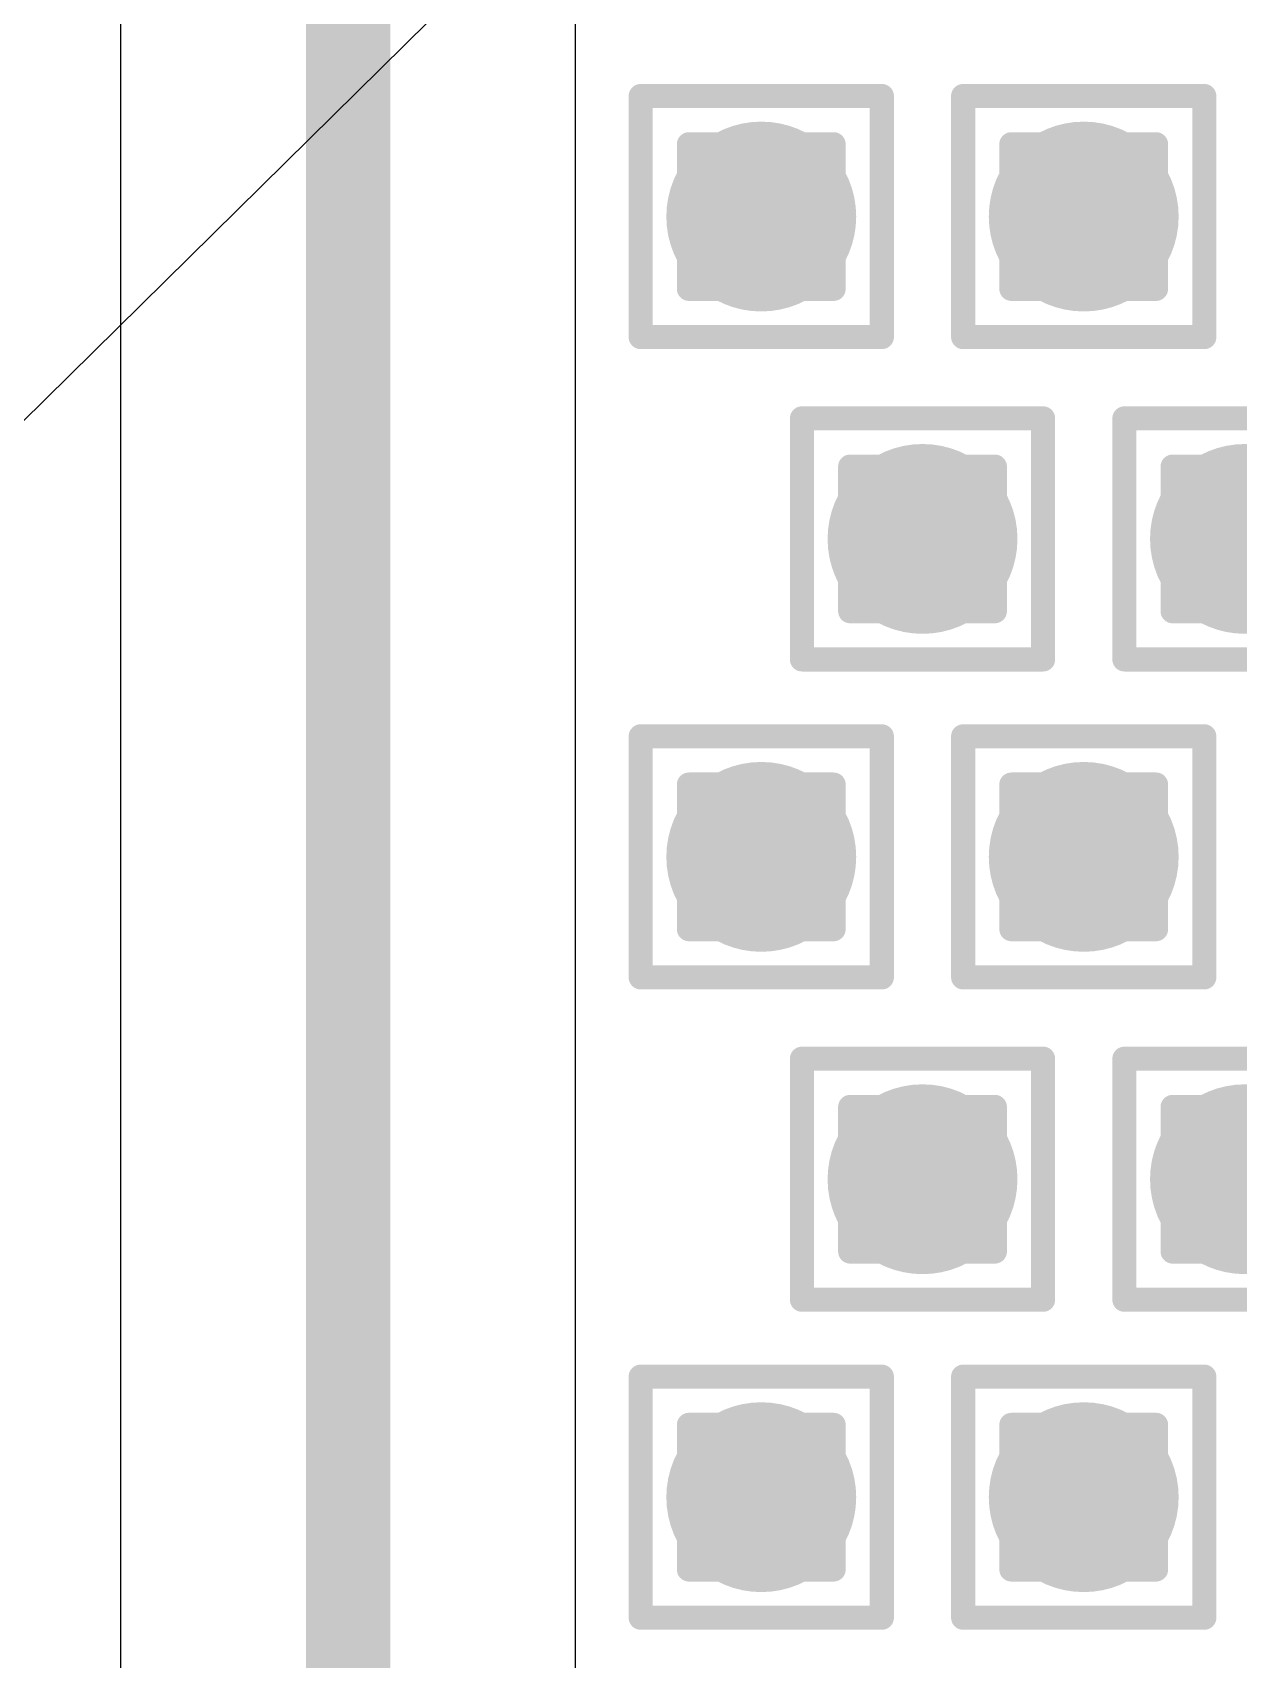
# Model space of a CAD drawing. Header units: inches. Extents: x -18 to 5357, y -8 to 5291.
# Drawn here: x 36.052 to 38.592, y 40.41 to 43.839 of the extents above; entities that cross this region are included whole.
import ezdxf

# ---------------------------------------------------------------- set-up
doc = ezdxf.new("R2010")
doc.units = ezdxf.units.IN
for name, color, linetype in [('Bottom Layer', 5, 'Continuous'), ('Drill Drawing', 1, 'Continuous'), ('Ground', 16, 'Continuous'), ('Power', 76, 'Continuous'), ('Top Layer', 1, 'Continuous'), ('Top Solder', 216, 'Continuous'), ('Via Holes', 16, 'Continuous')]:
    doc.layers.add(name, color=color, linetype=linetype)

# ---------------------------------------------------------------- blocks, each defined once
blk = doc.blocks.new('14_VSON__4_3__21')
at = {"layer": 'Top Solder'}
blk.add_line((-0.8678, -2.2778), (-5350.8161, -5279.0699), dxfattribs=at)

msp = doc.modelspace()

# ---------------------------------------------------------------- hatches: boundary and pattern name
at = {"layer": 'Bottom Layer'}
h = msp.add_hatch(color=5, dxfattribs=at)
edge = h.paths.add_edge_path()
edge.add_arc((37.5868, 43.451), 0.2, 0, 360)
h = msp.add_hatch(color=5, dxfattribs=at)
edge = h.paths.add_edge_path()
edge.add_arc((38.2661, 43.451), 0.2, 0, 360)
h = msp.add_hatch(color=5, dxfattribs=at)
edge = h.paths.add_edge_path()
edge.add_arc((37.9265, 42.7717), 0.2, 0, 360)
h = msp.add_hatch(color=5, dxfattribs=at)
edge = h.paths.add_edge_path()
edge.add_arc((38.6058, 42.7717), 0.2, 0, 360)
h = msp.add_hatch(color=5, dxfattribs=at)
edge = h.paths.add_edge_path()
edge.add_arc((37.5868, 42.1017), 0.2, 0, 360)
h = msp.add_hatch(color=5, dxfattribs=at)
edge = h.paths.add_edge_path()
edge.add_arc((38.2661, 42.1017), 0.2, 0, 360)
h = msp.add_hatch(color=5, dxfattribs=at)
edge = h.paths.add_edge_path()
edge.add_arc((37.9265, 41.4224), 0.2, 0, 360)
h = msp.add_hatch(color=5, dxfattribs=at)
edge = h.paths.add_edge_path()
edge.add_arc((38.6058, 41.4224), 0.2, 0, 360)
h = msp.add_hatch(color=5, dxfattribs=at)
edge = h.paths.add_edge_path()
edge.add_arc((37.5868, 40.7524), 0.2, 0, 360)
h = msp.add_hatch(color=5, dxfattribs=at)
edge = h.paths.add_edge_path()
edge.add_arc((38.2661, 40.7524), 0.2, 0, 360)
at = {"layer": 'Ground'}
h = msp.add_hatch(color=16, dxfattribs=at)
edge = h.paths.add_edge_path()
edge.add_arc((37.5868, 43.451), 0.2, 0, 360)
h = msp.add_hatch(color=16, dxfattribs=at)
edge = h.paths.add_edge_path()
edge.add_arc((38.2661, 43.451), 0.2, 0, 360)
h = msp.add_hatch(color=16, dxfattribs=at)
edge = h.paths.add_edge_path()
edge.add_arc((37.9265, 42.7717), 0.2, 0, 360)
h = msp.add_hatch(color=16, dxfattribs=at)
edge = h.paths.add_edge_path()
edge.add_arc((38.6058, 42.7717), 0.2, 0, 360)
h = msp.add_hatch(color=16, dxfattribs=at)
edge = h.paths.add_edge_path()
edge.add_arc((37.5868, 42.1017), 0.2, 0, 360)
h = msp.add_hatch(color=16, dxfattribs=at)
edge = h.paths.add_edge_path()
edge.add_arc((38.2661, 42.1017), 0.2, 0, 360)
h = msp.add_hatch(color=16, dxfattribs=at)
edge = h.paths.add_edge_path()
edge.add_arc((37.9265, 41.4224), 0.2, 0, 360)
h = msp.add_hatch(color=16, dxfattribs=at)
edge = h.paths.add_edge_path()
edge.add_arc((38.6058, 41.4224), 0.2, 0, 360)
h = msp.add_hatch(color=16, dxfattribs=at)
edge = h.paths.add_edge_path()
edge.add_arc((37.5868, 40.7524), 0.2, 0, 360)
h = msp.add_hatch(color=16, dxfattribs=at)
edge = h.paths.add_edge_path()
edge.add_arc((38.2661, 40.7524), 0.2, 0, 360)
at = {"layer": 'Power'}
h = msp.add_hatch(color=76, dxfattribs=at)
edge = h.paths.add_edge_path()
edge.add_arc((37.5868, 43.451), 0.2, 0, 360)
h = msp.add_hatch(color=76, dxfattribs=at)
edge = h.paths.add_edge_path()
edge.add_arc((38.2661, 43.451), 0.2, 0, 360)
h = msp.add_hatch(color=76, dxfattribs=at)
edge = h.paths.add_edge_path()
edge.add_arc((37.9265, 42.7717), 0.2, 0, 360)
h = msp.add_hatch(color=76, dxfattribs=at)
edge = h.paths.add_edge_path()
edge.add_arc((38.6058, 42.7717), 0.2, 0, 360)
h = msp.add_hatch(color=76, dxfattribs=at)
edge = h.paths.add_edge_path()
edge.add_arc((37.5868, 42.1017), 0.2, 0, 360)
h = msp.add_hatch(color=76, dxfattribs=at)
edge = h.paths.add_edge_path()
edge.add_arc((38.2661, 42.1017), 0.2, 0, 360)
h = msp.add_hatch(color=76, dxfattribs=at)
edge = h.paths.add_edge_path()
edge.add_arc((37.9265, 41.4224), 0.2, 0, 360)
h = msp.add_hatch(color=76, dxfattribs=at)
edge = h.paths.add_edge_path()
edge.add_arc((38.6058, 41.4224), 0.2, 0, 360)
h = msp.add_hatch(color=76, dxfattribs=at)
edge = h.paths.add_edge_path()
edge.add_arc((37.5868, 40.7524), 0.2, 0, 360)
h = msp.add_hatch(color=76, dxfattribs=at)
edge = h.paths.add_edge_path()
edge.add_arc((38.2661, 40.7524), 0.2, 0, 360)
at = {"layer": 'Top Layer'}
h = msp.add_hatch(color=1, dxfattribs=at)
edge = h.paths.add_edge_path()
edge.add_arc((37.5868, 43.451), 0.2, 0, 360)
h = msp.add_hatch(color=1, dxfattribs=at)
edge = h.paths.add_edge_path()
edge.add_arc((38.2661, 43.451), 0.2, 0, 360)
h = msp.add_hatch(color=1, dxfattribs=at)
edge = h.paths.add_edge_path()
edge.add_arc((37.9265, 42.7717), 0.2, 0, 360)
h = msp.add_hatch(color=1, dxfattribs=at)
edge = h.paths.add_edge_path()
edge.add_arc((38.6058, 42.7717), 0.2, 0, 360)
h = msp.add_hatch(color=1, dxfattribs=at)
edge = h.paths.add_edge_path()
edge.add_arc((37.5868, 42.1017), 0.2, 0, 360)
h = msp.add_hatch(color=1, dxfattribs=at)
edge = h.paths.add_edge_path()
edge.add_arc((38.2661, 42.1017), 0.2, 0, 360)
h = msp.add_hatch(color=1, dxfattribs=at)
edge = h.paths.add_edge_path()
edge.add_arc((37.9265, 41.4224), 0.2, 0, 360)
h = msp.add_hatch(color=1, dxfattribs=at)
edge = h.paths.add_edge_path()
edge.add_arc((38.6058, 41.4224), 0.2, 0, 360)
h = msp.add_hatch(color=1, dxfattribs=at)
edge = h.paths.add_edge_path()
edge.add_arc((37.5868, 40.7524), 0.2, 0, 360)
h = msp.add_hatch(color=1, dxfattribs=at)
edge = h.paths.add_edge_path()
edge.add_arc((38.2661, 40.7524), 0.2, 0, 360)
at = {"layer": 'Via Holes'}
h = msp.add_hatch(color=7, dxfattribs=at)
edge = h.paths.add_edge_path()
edge.add_arc((37.5868, 43.451), 0.1, 0, 360)
h = msp.add_hatch(color=7, dxfattribs=at)
edge = h.paths.add_edge_path()
edge.add_arc((38.2661, 43.451), 0.1, 0, 360)
h = msp.add_hatch(color=7, dxfattribs=at)
edge = h.paths.add_edge_path()
edge.add_arc((37.9265, 42.7717), 0.1, 0, 360)
h = msp.add_hatch(color=7, dxfattribs=at)
edge = h.paths.add_edge_path()
edge.add_arc((38.6058, 42.7717), 0.1, 0, 360)
h = msp.add_hatch(color=7, dxfattribs=at)
edge = h.paths.add_edge_path()
edge.add_arc((37.5868, 42.1017), 0.1, 0, 360)
h = msp.add_hatch(color=7, dxfattribs=at)
edge = h.paths.add_edge_path()
edge.add_arc((38.2661, 42.1017), 0.1, 0, 360)
h = msp.add_hatch(color=7, dxfattribs=at)
edge = h.paths.add_edge_path()
edge.add_arc((37.9265, 41.4224), 0.1, 0, 360)
h = msp.add_hatch(color=7, dxfattribs=at)
edge = h.paths.add_edge_path()
edge.add_arc((38.6058, 41.4224), 0.1, 0, 360)
h = msp.add_hatch(color=7, dxfattribs=at)
edge = h.paths.add_edge_path()
edge.add_arc((37.5868, 40.7524), 0.1, 0, 360)
h = msp.add_hatch(color=7, dxfattribs=at)
edge = h.paths.add_edge_path()
edge.add_arc((38.2661, 40.7524), 0.1, 0, 360)

# ---------------------------------------------------------------- linework, layer by layer
at = {"layer": 'Bottom Layer'}
for p, q in [((36.2372, 50.309), (36.2372, 37.8423)), ((37.1954, 28.6169), (37.1954, 50.309))]:
    msp.add_line(p, q, dxfattribs=at)
msp.add_lwpolyline([(36.7163, 28.6169, 0.1778, 0.1778, 0), (36.7163, 50.6516, 0.1778, 0.1778, 0)], format="xyseb", dxfattribs=at)
at = {"layer": 'Drill Drawing'}
for points in [[(37.3328, 43.705, 0.0508, 0.0508, 0), (37.8408, 43.705, 0.0508, 0.0508, 0)], [(37.3328, 43.197, 0.0508, 0.0508, 0), (37.3328, 43.705, 0.0508, 0.0508, 0)], [(37.8408, 43.197, 0.0508, 0.0508, 0), (37.8408, 43.705, 0.0508, 0.0508, 0)], [(38.0121, 43.705, 0.0508, 0.0508, 0), (38.5201, 43.705, 0.0508, 0.0508, 0)], [(38.0121, 43.197, 0.0508, 0.0508, 0), (38.0121, 43.705, 0.0508, 0.0508, 0)], [(38.5201, 43.197, 0.0508, 0.0508, 0), (38.5201, 43.705, 0.0508, 0.0508, 0)], [(37.4344, 43.6034, 0.0508, 0.0508, 0), (37.7392, 43.6034, 0.0508, 0.0508, 0)], [(37.4344, 43.2986, 0.0508, 0.0508, 0), (37.4344, 43.6034, 0.0508, 0.0508, 0)], [(37.7392, 43.2986, 0.0508, 0.0508, 0), (37.7392, 43.6034, 0.0508, 0.0508, 0)], [(38.1137, 43.6034, 0.0508, 0.0508, 0), (38.4185, 43.6034, 0.0508, 0.0508, 0)], [(38.1137, 43.2986, 0.0508, 0.0508, 0), (38.1137, 43.6034, 0.0508, 0.0508, 0)], [(38.4185, 43.2986, 0.0508, 0.0508, 0), (38.4185, 43.6034, 0.0508, 0.0508, 0)], [(37.4344, 43.2986, 0.0508, 0.0508, 0), (37.7392, 43.2986, 0.0508, 0.0508, 0)], [(38.1137, 43.2986, 0.0508, 0.0508, 0), (38.4185, 43.2986, 0.0508, 0.0508, 0)], [(37.3328, 43.197, 0.0508, 0.0508, 0), (37.8408, 43.197, 0.0508, 0.0508, 0)], [(38.0121, 43.197, 0.0508, 0.0508, 0), (38.5201, 43.197, 0.0508, 0.0508, 0)], [(37.6725, 43.0257, 0.0508, 0.0508, 0), (38.1805, 43.0257, 0.0508, 0.0508, 0)], [(37.6725, 42.5177, 0.0508, 0.0508, 0), (37.6725, 43.0257, 0.0508, 0.0508, 0)], [(38.1805, 42.5177, 0.0508, 0.0508, 0), (38.1805, 43.0257, 0.0508, 0.0508, 0)], [(38.3518, 43.0257, 0.0508, 0.0508, 0), (38.8598, 43.0257, 0.0508, 0.0508, 0)], [(38.3518, 42.5177, 0.0508, 0.0508, 0), (38.3518, 43.0257, 0.0508, 0.0508, 0)], [(37.7741, 42.9241, 0.0508, 0.0508, 0), (38.0789, 42.9241, 0.0508, 0.0508, 0)], [(37.7741, 42.6193, 0.0508, 0.0508, 0), (37.7741, 42.9241, 0.0508, 0.0508, 0)], [(38.0789, 42.6193, 0.0508, 0.0508, 0), (38.0789, 42.9241, 0.0508, 0.0508, 0)], [(38.4534, 42.9241, 0.0508, 0.0508, 0), (38.7582, 42.9241, 0.0508, 0.0508, 0)], [(38.4534, 42.6193, 0.0508, 0.0508, 0), (38.4534, 42.9241, 0.0508, 0.0508, 0)], [(37.7741, 42.6193, 0.0508, 0.0508, 0), (38.0789, 42.6193, 0.0508, 0.0508, 0)], [(38.4534, 42.6193, 0.0508, 0.0508, 0), (38.7582, 42.6193, 0.0508, 0.0508, 0)], [(37.6725, 42.5177, 0.0508, 0.0508, 0), (38.1805, 42.5177, 0.0508, 0.0508, 0)], [(38.3518, 42.5177, 0.0508, 0.0508, 0), (38.8598, 42.5177, 0.0508, 0.0508, 0)], [(37.3328, 42.3557, 0.0508, 0.0508, 0), (37.8408, 42.3557, 0.0508, 0.0508, 0)], [(37.3328, 41.8477, 0.0508, 0.0508, 0), (37.3328, 42.3557, 0.0508, 0.0508, 0)], [(37.8408, 41.8477, 0.0508, 0.0508, 0), (37.8408, 42.3557, 0.0508, 0.0508, 0)], [(38.0121, 42.3557, 0.0508, 0.0508, 0), (38.5201, 42.3557, 0.0508, 0.0508, 0)], [(38.0121, 41.8477, 0.0508, 0.0508, 0), (38.0121, 42.3557, 0.0508, 0.0508, 0)], [(38.5201, 41.8477, 0.0508, 0.0508, 0), (38.5201, 42.3557, 0.0508, 0.0508, 0)], [(37.4344, 42.2541, 0.0508, 0.0508, 0), (37.7392, 42.2541, 0.0508, 0.0508, 0)], [(37.4344, 41.9493, 0.0508, 0.0508, 0), (37.4344, 42.2541, 0.0508, 0.0508, 0)], [(37.7392, 41.9493, 0.0508, 0.0508, 0), (37.7392, 42.2541, 0.0508, 0.0508, 0)], [(38.1137, 42.2541, 0.0508, 0.0508, 0), (38.4185, 42.2541, 0.0508, 0.0508, 0)], [(38.1137, 41.9493, 0.0508, 0.0508, 0), (38.1137, 42.2541, 0.0508, 0.0508, 0)], [(38.4185, 41.9493, 0.0508, 0.0508, 0), (38.4185, 42.2541, 0.0508, 0.0508, 0)], [(37.4344, 41.9493, 0.0508, 0.0508, 0), (37.7392, 41.9493, 0.0508, 0.0508, 0)], [(38.1137, 41.9493, 0.0508, 0.0508, 0), (38.4185, 41.9493, 0.0508, 0.0508, 0)], [(37.3328, 41.8477, 0.0508, 0.0508, 0), (37.8408, 41.8477, 0.0508, 0.0508, 0)], [(38.0121, 41.8477, 0.0508, 0.0508, 0), (38.5201, 41.8477, 0.0508, 0.0508, 0)], [(37.6725, 41.6764, 0.0508, 0.0508, 0), (38.1805, 41.6764, 0.0508, 0.0508, 0)], [(37.6725, 41.1684, 0.0508, 0.0508, 0), (37.6725, 41.6764, 0.0508, 0.0508, 0)], [(38.1805, 41.1684, 0.0508, 0.0508, 0), (38.1805, 41.6764, 0.0508, 0.0508, 0)], [(38.3518, 41.6764, 0.0508, 0.0508, 0), (38.8598, 41.6764, 0.0508, 0.0508, 0)], [(38.3518, 41.1684, 0.0508, 0.0508, 0), (38.3518, 41.6764, 0.0508, 0.0508, 0)], [(37.7741, 41.5748, 0.0508, 0.0508, 0), (38.0789, 41.5748, 0.0508, 0.0508, 0)], [(37.7741, 41.27, 0.0508, 0.0508, 0), (37.7741, 41.5748, 0.0508, 0.0508, 0)], [(38.0789, 41.27, 0.0508, 0.0508, 0), (38.0789, 41.5748, 0.0508, 0.0508, 0)], [(38.4534, 41.5748, 0.0508, 0.0508, 0), (38.7582, 41.5748, 0.0508, 0.0508, 0)], [(38.4534, 41.27, 0.0508, 0.0508, 0), (38.4534, 41.5748, 0.0508, 0.0508, 0)], [(37.7741, 41.27, 0.0508, 0.0508, 0), (38.0789, 41.27, 0.0508, 0.0508, 0)], [(38.4534, 41.27, 0.0508, 0.0508, 0), (38.7582, 41.27, 0.0508, 0.0508, 0)], [(37.6725, 41.1684, 0.0508, 0.0508, 0), (38.1805, 41.1684, 0.0508, 0.0508, 0)], [(38.3518, 41.1684, 0.0508, 0.0508, 0), (38.8598, 41.1684, 0.0508, 0.0508, 0)], [(37.3328, 41.0064, 0.0508, 0.0508, 0), (37.8408, 41.0064, 0.0508, 0.0508, 0)], [(37.3328, 40.4984, 0.0508, 0.0508, 0), (37.3328, 41.0064, 0.0508, 0.0508, 0)], [(37.8408, 40.4984, 0.0508, 0.0508, 0), (37.8408, 41.0064, 0.0508, 0.0508, 0)], [(38.0121, 41.0064, 0.0508, 0.0508, 0), (38.5201, 41.0064, 0.0508, 0.0508, 0)], [(38.0121, 40.4984, 0.0508, 0.0508, 0), (38.0121, 41.0064, 0.0508, 0.0508, 0)], [(38.5201, 40.4984, 0.0508, 0.0508, 0), (38.5201, 41.0064, 0.0508, 0.0508, 0)], [(37.4344, 40.9048, 0.0508, 0.0508, 0), (37.7392, 40.9048, 0.0508, 0.0508, 0)], [(37.4344, 40.6, 0.0508, 0.0508, 0), (37.4344, 40.9048, 0.0508, 0.0508, 0)], [(37.7392, 40.6, 0.0508, 0.0508, 0), (37.7392, 40.9048, 0.0508, 0.0508, 0)], [(38.1137, 40.9048, 0.0508, 0.0508, 0), (38.4185, 40.9048, 0.0508, 0.0508, 0)], [(38.1137, 40.6, 0.0508, 0.0508, 0), (38.1137, 40.9048, 0.0508, 0.0508, 0)], [(38.4185, 40.6, 0.0508, 0.0508, 0), (38.4185, 40.9048, 0.0508, 0.0508, 0)], [(37.4344, 40.6, 0.0508, 0.0508, 0), (37.7392, 40.6, 0.0508, 0.0508, 0)], [(38.1137, 40.6, 0.0508, 0.0508, 0), (38.4185, 40.6, 0.0508, 0.0508, 0)], [(37.3328, 40.4984, 0.0508, 0.0508, 0), (37.8408, 40.4984, 0.0508, 0.0508, 0)], [(38.0121, 40.4984, 0.0508, 0.0508, 0), (38.5201, 40.4984, 0.0508, 0.0508, 0)]]:
    msp.add_lwpolyline(points, format="xyseb", dxfattribs=at)
for points in [[(37.3201, 43.705, 0.0254, 0.0254, 1), (37.3455, 43.705, 0.0254, 0.0254, 1)], [(37.3201, 43.705, 0.0254, 0.0254, 1), (37.3455, 43.705, 0.0254, 0.0254, 1)], [(37.8281, 43.705, 0.0254, 0.0254, 1), (37.8535, 43.705, 0.0254, 0.0254, 1)], [(37.8281, 43.705, 0.0254, 0.0254, 1), (37.8535, 43.705, 0.0254, 0.0254, 1)], [(37.9994, 43.705, 0.0254, 0.0254, 1), (38.0248, 43.705, 0.0254, 0.0254, 1)], [(37.9994, 43.705, 0.0254, 0.0254, 1), (38.0248, 43.705, 0.0254, 0.0254, 1)], [(38.5074, 43.705, 0.0254, 0.0254, 1), (38.5328, 43.705, 0.0254, 0.0254, 1)], [(38.5074, 43.705, 0.0254, 0.0254, 1), (38.5328, 43.705, 0.0254, 0.0254, 1)], [(37.4217, 43.6034, 0.0254, 0.0254, 1), (37.4471, 43.6034, 0.0254, 0.0254, 1)], [(37.4217, 43.6034, 0.0254, 0.0254, 1), (37.4471, 43.6034, 0.0254, 0.0254, 1)], [(37.7265, 43.6034, 0.0254, 0.0254, 1), (37.7519, 43.6034, 0.0254, 0.0254, 1)], [(37.7265, 43.6034, 0.0254, 0.0254, 1), (37.7519, 43.6034, 0.0254, 0.0254, 1)], [(38.101, 43.6034, 0.0254, 0.0254, 1), (38.1264, 43.6034, 0.0254, 0.0254, 1)], [(38.101, 43.6034, 0.0254, 0.0254, 1), (38.1264, 43.6034, 0.0254, 0.0254, 1)], [(38.4058, 43.6034, 0.0254, 0.0254, 1), (38.4312, 43.6034, 0.0254, 0.0254, 1)], [(38.4058, 43.6034, 0.0254, 0.0254, 1), (38.4312, 43.6034, 0.0254, 0.0254, 1)], [(37.4217, 43.2986, 0.0254, 0.0254, 1), (37.4471, 43.2986, 0.0254, 0.0254, 1)], [(37.4217, 43.2986, 0.0254, 0.0254, 1), (37.4471, 43.2986, 0.0254, 0.0254, 1)], [(37.7265, 43.2986, 0.0254, 0.0254, 1), (37.7519, 43.2986, 0.0254, 0.0254, 1)], [(37.7265, 43.2986, 0.0254, 0.0254, 1), (37.7519, 43.2986, 0.0254, 0.0254, 1)], [(38.101, 43.2986, 0.0254, 0.0254, 1), (38.1264, 43.2986, 0.0254, 0.0254, 1)], [(38.101, 43.2986, 0.0254, 0.0254, 1), (38.1264, 43.2986, 0.0254, 0.0254, 1)], [(38.4058, 43.2986, 0.0254, 0.0254, 1), (38.4312, 43.2986, 0.0254, 0.0254, 1)], [(38.4058, 43.2986, 0.0254, 0.0254, 1), (38.4312, 43.2986, 0.0254, 0.0254, 1)], [(37.3201, 43.197, 0.0254, 0.0254, 1), (37.3455, 43.197, 0.0254, 0.0254, 1)], [(37.3201, 43.197, 0.0254, 0.0254, 1), (37.3455, 43.197, 0.0254, 0.0254, 1)], [(37.8281, 43.197, 0.0254, 0.0254, 1), (37.8535, 43.197, 0.0254, 0.0254, 1)], [(37.8281, 43.197, 0.0254, 0.0254, 1), (37.8535, 43.197, 0.0254, 0.0254, 1)], [(37.9994, 43.197, 0.0254, 0.0254, 1), (38.0248, 43.197, 0.0254, 0.0254, 1)], [(37.9994, 43.197, 0.0254, 0.0254, 1), (38.0248, 43.197, 0.0254, 0.0254, 1)], [(38.5074, 43.197, 0.0254, 0.0254, 1), (38.5328, 43.197, 0.0254, 0.0254, 1)], [(38.5074, 43.197, 0.0254, 0.0254, 1), (38.5328, 43.197, 0.0254, 0.0254, 1)], [(37.6598, 43.0257, 0.0254, 0.0254, 1), (37.6852, 43.0257, 0.0254, 0.0254, 1)], [(37.6598, 43.0257, 0.0254, 0.0254, 1), (37.6852, 43.0257, 0.0254, 0.0254, 1)], [(38.1678, 43.0257, 0.0254, 0.0254, 1), (38.1932, 43.0257, 0.0254, 0.0254, 1)], [(38.1678, 43.0257, 0.0254, 0.0254, 1), (38.1932, 43.0257, 0.0254, 0.0254, 1)], [(38.3391, 43.0257, 0.0254, 0.0254, 1), (38.3645, 43.0257, 0.0254, 0.0254, 1)], [(38.3391, 43.0257, 0.0254, 0.0254, 1), (38.3645, 43.0257, 0.0254, 0.0254, 1)], [(37.7614, 42.9241, 0.0254, 0.0254, 1), (37.7868, 42.9241, 0.0254, 0.0254, 1)], [(37.7614, 42.9241, 0.0254, 0.0254, 1), (37.7868, 42.9241, 0.0254, 0.0254, 1)], [(38.0662, 42.9241, 0.0254, 0.0254, 1), (38.0916, 42.9241, 0.0254, 0.0254, 1)], [(38.0662, 42.9241, 0.0254, 0.0254, 1), (38.0916, 42.9241, 0.0254, 0.0254, 1)], [(38.4407, 42.9241, 0.0254, 0.0254, 1), (38.4661, 42.9241, 0.0254, 0.0254, 1)], [(38.4407, 42.9241, 0.0254, 0.0254, 1), (38.4661, 42.9241, 0.0254, 0.0254, 1)], [(37.7614, 42.6193, 0.0254, 0.0254, 1), (37.7868, 42.6193, 0.0254, 0.0254, 1)], [(37.7614, 42.6193, 0.0254, 0.0254, 1), (37.7868, 42.6193, 0.0254, 0.0254, 1)], [(38.0662, 42.6193, 0.0254, 0.0254, 1), (38.0916, 42.6193, 0.0254, 0.0254, 1)], [(38.0662, 42.6193, 0.0254, 0.0254, 1), (38.0916, 42.6193, 0.0254, 0.0254, 1)], [(38.4407, 42.6193, 0.0254, 0.0254, 1), (38.4661, 42.6193, 0.0254, 0.0254, 1)], [(38.4407, 42.6193, 0.0254, 0.0254, 1), (38.4661, 42.6193, 0.0254, 0.0254, 1)], [(37.6598, 42.5177, 0.0254, 0.0254, 1), (37.6852, 42.5177, 0.0254, 0.0254, 1)], [(37.6598, 42.5177, 0.0254, 0.0254, 1), (37.6852, 42.5177, 0.0254, 0.0254, 1)], [(38.1678, 42.5177, 0.0254, 0.0254, 1), (38.1932, 42.5177, 0.0254, 0.0254, 1)], [(38.1678, 42.5177, 0.0254, 0.0254, 1), (38.1932, 42.5177, 0.0254, 0.0254, 1)], [(38.3391, 42.5177, 0.0254, 0.0254, 1), (38.3645, 42.5177, 0.0254, 0.0254, 1)], [(38.3391, 42.5177, 0.0254, 0.0254, 1), (38.3645, 42.5177, 0.0254, 0.0254, 1)], [(37.3201, 42.3557, 0.0254, 0.0254, 1), (37.3455, 42.3557, 0.0254, 0.0254, 1)], [(37.3201, 42.3557, 0.0254, 0.0254, 1), (37.3455, 42.3557, 0.0254, 0.0254, 1)], [(37.8281, 42.3557, 0.0254, 0.0254, 1), (37.8535, 42.3557, 0.0254, 0.0254, 1)], [(37.8281, 42.3557, 0.0254, 0.0254, 1), (37.8535, 42.3557, 0.0254, 0.0254, 1)], [(37.9994, 42.3557, 0.0254, 0.0254, 1), (38.0248, 42.3557, 0.0254, 0.0254, 1)], [(37.9994, 42.3557, 0.0254, 0.0254, 1), (38.0248, 42.3557, 0.0254, 0.0254, 1)], [(38.5074, 42.3557, 0.0254, 0.0254, 1), (38.5328, 42.3557, 0.0254, 0.0254, 1)], [(38.5074, 42.3557, 0.0254, 0.0254, 1), (38.5328, 42.3557, 0.0254, 0.0254, 1)], [(37.4217, 42.2541, 0.0254, 0.0254, 1), (37.4471, 42.2541, 0.0254, 0.0254, 1)], [(37.4217, 42.2541, 0.0254, 0.0254, 1), (37.4471, 42.2541, 0.0254, 0.0254, 1)], [(37.7265, 42.2541, 0.0254, 0.0254, 1), (37.7519, 42.2541, 0.0254, 0.0254, 1)], [(37.7265, 42.2541, 0.0254, 0.0254, 1), (37.7519, 42.2541, 0.0254, 0.0254, 1)], [(38.101, 42.2541, 0.0254, 0.0254, 1), (38.1264, 42.2541, 0.0254, 0.0254, 1)], [(38.101, 42.2541, 0.0254, 0.0254, 1), (38.1264, 42.2541, 0.0254, 0.0254, 1)], [(38.4058, 42.2541, 0.0254, 0.0254, 1), (38.4312, 42.2541, 0.0254, 0.0254, 1)], [(38.4058, 42.2541, 0.0254, 0.0254, 1), (38.4312, 42.2541, 0.0254, 0.0254, 1)], [(37.4217, 41.9493, 0.0254, 0.0254, 1), (37.4471, 41.9493, 0.0254, 0.0254, 1)], [(37.4217, 41.9493, 0.0254, 0.0254, 1), (37.4471, 41.9493, 0.0254, 0.0254, 1)], [(37.7265, 41.9493, 0.0254, 0.0254, 1), (37.7519, 41.9493, 0.0254, 0.0254, 1)], [(37.7265, 41.9493, 0.0254, 0.0254, 1), (37.7519, 41.9493, 0.0254, 0.0254, 1)], [(38.101, 41.9493, 0.0254, 0.0254, 1), (38.1264, 41.9493, 0.0254, 0.0254, 1)], [(38.101, 41.9493, 0.0254, 0.0254, 1), (38.1264, 41.9493, 0.0254, 0.0254, 1)], [(38.4058, 41.9493, 0.0254, 0.0254, 1), (38.4312, 41.9493, 0.0254, 0.0254, 1)], [(38.4058, 41.9493, 0.0254, 0.0254, 1), (38.4312, 41.9493, 0.0254, 0.0254, 1)], [(37.3201, 41.8477, 0.0254, 0.0254, 1), (37.3455, 41.8477, 0.0254, 0.0254, 1)], [(37.3201, 41.8477, 0.0254, 0.0254, 1), (37.3455, 41.8477, 0.0254, 0.0254, 1)], [(37.8281, 41.8477, 0.0254, 0.0254, 1), (37.8535, 41.8477, 0.0254, 0.0254, 1)], [(37.8281, 41.8477, 0.0254, 0.0254, 1), (37.8535, 41.8477, 0.0254, 0.0254, 1)], [(37.9994, 41.8477, 0.0254, 0.0254, 1), (38.0248, 41.8477, 0.0254, 0.0254, 1)], [(37.9994, 41.8477, 0.0254, 0.0254, 1), (38.0248, 41.8477, 0.0254, 0.0254, 1)], [(38.5074, 41.8477, 0.0254, 0.0254, 1), (38.5328, 41.8477, 0.0254, 0.0254, 1)], [(38.5074, 41.8477, 0.0254, 0.0254, 1), (38.5328, 41.8477, 0.0254, 0.0254, 1)], [(37.6598, 41.6764, 0.0254, 0.0254, 1), (37.6852, 41.6764, 0.0254, 0.0254, 1)], [(37.6598, 41.6764, 0.0254, 0.0254, 1), (37.6852, 41.6764, 0.0254, 0.0254, 1)], [(38.1678, 41.6764, 0.0254, 0.0254, 1), (38.1932, 41.6764, 0.0254, 0.0254, 1)], [(38.1678, 41.6764, 0.0254, 0.0254, 1), (38.1932, 41.6764, 0.0254, 0.0254, 1)], [(38.3391, 41.6764, 0.0254, 0.0254, 1), (38.3645, 41.6764, 0.0254, 0.0254, 1)], [(38.3391, 41.6764, 0.0254, 0.0254, 1), (38.3645, 41.6764, 0.0254, 0.0254, 1)], [(37.7614, 41.5748, 0.0254, 0.0254, 1), (37.7868, 41.5748, 0.0254, 0.0254, 1)], [(37.7614, 41.5748, 0.0254, 0.0254, 1), (37.7868, 41.5748, 0.0254, 0.0254, 1)], [(38.0662, 41.5748, 0.0254, 0.0254, 1), (38.0916, 41.5748, 0.0254, 0.0254, 1)], [(38.0662, 41.5748, 0.0254, 0.0254, 1), (38.0916, 41.5748, 0.0254, 0.0254, 1)], [(38.4407, 41.5748, 0.0254, 0.0254, 1), (38.4661, 41.5748, 0.0254, 0.0254, 1)], [(38.4407, 41.5748, 0.0254, 0.0254, 1), (38.4661, 41.5748, 0.0254, 0.0254, 1)], [(37.7614, 41.27, 0.0254, 0.0254, 1), (37.7868, 41.27, 0.0254, 0.0254, 1)], [(37.7614, 41.27, 0.0254, 0.0254, 1), (37.7868, 41.27, 0.0254, 0.0254, 1)], [(38.0662, 41.27, 0.0254, 0.0254, 1), (38.0916, 41.27, 0.0254, 0.0254, 1)], [(38.0662, 41.27, 0.0254, 0.0254, 1), (38.0916, 41.27, 0.0254, 0.0254, 1)], [(38.4407, 41.27, 0.0254, 0.0254, 1), (38.4661, 41.27, 0.0254, 0.0254, 1)], [(38.4407, 41.27, 0.0254, 0.0254, 1), (38.4661, 41.27, 0.0254, 0.0254, 1)], [(37.6598, 41.1684, 0.0254, 0.0254, 1), (37.6852, 41.1684, 0.0254, 0.0254, 1)], [(37.6598, 41.1684, 0.0254, 0.0254, 1), (37.6852, 41.1684, 0.0254, 0.0254, 1)], [(38.1678, 41.1684, 0.0254, 0.0254, 1), (38.1932, 41.1684, 0.0254, 0.0254, 1)], [(38.1678, 41.1684, 0.0254, 0.0254, 1), (38.1932, 41.1684, 0.0254, 0.0254, 1)], [(38.3391, 41.1684, 0.0254, 0.0254, 1), (38.3645, 41.1684, 0.0254, 0.0254, 1)], [(38.3391, 41.1684, 0.0254, 0.0254, 1), (38.3645, 41.1684, 0.0254, 0.0254, 1)], [(37.3201, 41.0064, 0.0254, 0.0254, 1), (37.3455, 41.0064, 0.0254, 0.0254, 1)], [(37.3201, 41.0064, 0.0254, 0.0254, 1), (37.3455, 41.0064, 0.0254, 0.0254, 1)], [(37.8281, 41.0064, 0.0254, 0.0254, 1), (37.8535, 41.0064, 0.0254, 0.0254, 1)], [(37.8281, 41.0064, 0.0254, 0.0254, 1), (37.8535, 41.0064, 0.0254, 0.0254, 1)], [(37.9994, 41.0064, 0.0254, 0.0254, 1), (38.0248, 41.0064, 0.0254, 0.0254, 1)], [(37.9994, 41.0064, 0.0254, 0.0254, 1), (38.0248, 41.0064, 0.0254, 0.0254, 1)], [(38.5074, 41.0064, 0.0254, 0.0254, 1), (38.5328, 41.0064, 0.0254, 0.0254, 1)], [(38.5074, 41.0064, 0.0254, 0.0254, 1), (38.5328, 41.0064, 0.0254, 0.0254, 1)], [(37.4217, 40.9048, 0.0254, 0.0254, 1), (37.4471, 40.9048, 0.0254, 0.0254, 1)], [(37.4217, 40.9048, 0.0254, 0.0254, 1), (37.4471, 40.9048, 0.0254, 0.0254, 1)], [(37.7265, 40.9048, 0.0254, 0.0254, 1), (37.7519, 40.9048, 0.0254, 0.0254, 1)], [(37.7265, 40.9048, 0.0254, 0.0254, 1), (37.7519, 40.9048, 0.0254, 0.0254, 1)], [(38.101, 40.9048, 0.0254, 0.0254, 1), (38.1264, 40.9048, 0.0254, 0.0254, 1)], [(38.101, 40.9048, 0.0254, 0.0254, 1), (38.1264, 40.9048, 0.0254, 0.0254, 1)], [(38.4058, 40.9048, 0.0254, 0.0254, 1), (38.4312, 40.9048, 0.0254, 0.0254, 1)], [(38.4058, 40.9048, 0.0254, 0.0254, 1), (38.4312, 40.9048, 0.0254, 0.0254, 1)], [(37.4217, 40.6, 0.0254, 0.0254, 1), (37.4471, 40.6, 0.0254, 0.0254, 1)], [(37.4217, 40.6, 0.0254, 0.0254, 1), (37.4471, 40.6, 0.0254, 0.0254, 1)], [(37.7265, 40.6, 0.0254, 0.0254, 1), (37.7519, 40.6, 0.0254, 0.0254, 1)], [(37.7265, 40.6, 0.0254, 0.0254, 1), (37.7519, 40.6, 0.0254, 0.0254, 1)], [(38.101, 40.6, 0.0254, 0.0254, 1), (38.1264, 40.6, 0.0254, 0.0254, 1)], [(38.101, 40.6, 0.0254, 0.0254, 1), (38.1264, 40.6, 0.0254, 0.0254, 1)], [(38.4058, 40.6, 0.0254, 0.0254, 1), (38.4312, 40.6, 0.0254, 0.0254, 1)], [(38.4058, 40.6, 0.0254, 0.0254, 1), (38.4312, 40.6, 0.0254, 0.0254, 1)], [(37.3201, 40.4984, 0.0254, 0.0254, 1), (37.3455, 40.4984, 0.0254, 0.0254, 1)], [(37.3201, 40.4984, 0.0254, 0.0254, 1), (37.3455, 40.4984, 0.0254, 0.0254, 1)], [(37.8281, 40.4984, 0.0254, 0.0254, 1), (37.8535, 40.4984, 0.0254, 0.0254, 1)], [(37.8281, 40.4984, 0.0254, 0.0254, 1), (37.8535, 40.4984, 0.0254, 0.0254, 1)], [(37.9994, 40.4984, 0.0254, 0.0254, 1), (38.0248, 40.4984, 0.0254, 0.0254, 1)], [(37.9994, 40.4984, 0.0254, 0.0254, 1), (38.0248, 40.4984, 0.0254, 0.0254, 1)], [(38.5074, 40.4984, 0.0254, 0.0254, 1), (38.5328, 40.4984, 0.0254, 0.0254, 1)], [(38.5074, 40.4984, 0.0254, 0.0254, 1), (38.5328, 40.4984, 0.0254, 0.0254, 1)]]:
    msp.add_lwpolyline(points, format="xyseb", close=True, dxfattribs=at)

# ---------------------------------------------------------------- block references
at = {"rotation": 180}
msp.add_blockref('14_VSON__4_3__21', (6.3967, 12.3683), dxfattribs=at)

doc.saveas('drawing.dxf')
